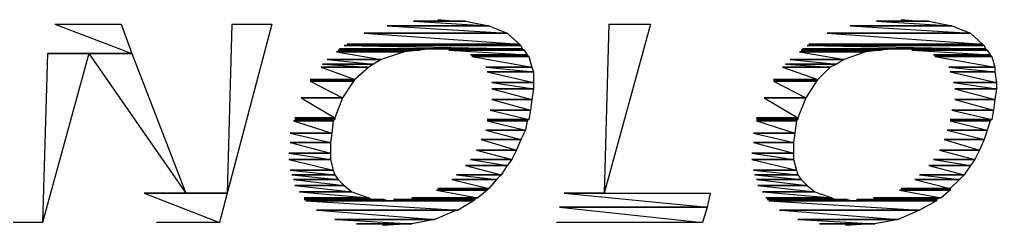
# Model space of a CAD drawing. Header units: millimetres. Extents: x 14 to 201, y 16 to 268.
# Drawn here: x 119.36 to 132.8, y 26.9 to 29.74 of the extents above; entities that cross this region are included whole.
import ezdxf

# ---------------------------------------------------------------- set-up
doc = ezdxf.new("R2010")
doc.units = ezdxf.units.MM
doc.layers.get('0').update_dxf_attribs({"linetype": 'CONTINUOUS'})

msp = doc.modelspace()

# ---------------------------------------------------------------- linework, layer by layer
at = {"color": 0}
for p, q in [((125.496, 29.7174), (124.777, 29.7174)), ((124.777, 29.7174), (125.815, 29.654)), ((124.777, 29.7174), (125.496, 29.7174)), ((125.37, 29.7174), (124.883, 29.7174)), ((124.883, 29.7174), (125.496, 29.7174)), ((124.883, 29.7174), (125.496, 29.7174)), ((125.116, 29.7394), (125.37, 29.7174)), ((125.496, 29.7174), (125.815, 29.654)), ((131.869, 29.7174), (131.149, 29.7174)), ((131.149, 29.7174), (132.185, 29.654)), ((131.149, 29.7174), (131.869, 29.7174)), ((131.742, 29.7174), (131.254, 29.7174)), ((131.254, 29.7174), (131.869, 29.7174)), ((131.254, 29.7174), (131.869, 29.7174)), ((131.487, 29.7394), (131.742, 29.7174)), ((131.869, 29.7174), (132.185, 29.654)), ((119.845, 29.6761), (120.904, 29.2737)), ((119.845, 29.6761), (120.756, 29.6761)), ((120.756, 29.6761), (120.904, 29.2737)), ((122.28, 29.6761), (122.217, 27.3472)), ((122.83, 29.6761), (122.217, 27.3472)), ((122.28, 29.6761), (122.83, 29.6761)), ((125.815, 29.654), (124.418, 29.654)), ((124.418, 29.654), (126.068, 29.5493)), ((124.418, 29.654), (125.815, 29.654)), ((125.815, 29.654), (126.068, 29.5493)), ((127.466, 29.6761), (127.403, 27.3472)), ((128.038, 29.6761), (127.403, 27.3472)), ((127.466, 29.6761), (128.038, 29.6761)), ((132.185, 29.654), (130.788, 29.654)), ((130.788, 29.654), (132.441, 29.5493)), ((130.788, 29.654), (132.185, 29.654)), ((132.185, 29.654), (132.441, 29.5493)), ((126.068, 29.5493), (124.101, 29.5493)), ((124.101, 29.5493), (126.238, 29.4004)), ((124.101, 29.5493), (126.068, 29.5493)), ((126.068, 29.5493), (126.238, 29.4004)), ((132.441, 29.5493), (130.471, 29.5493)), ((130.471, 29.5493), (132.608, 29.4004)), ((130.471, 29.5493), (132.441, 29.5493)), ((132.441, 29.5493), (132.608, 29.4004)), ((124.863, 29.3164), (123.741, 29.3164)), ((123.741, 29.3164), (124.65, 29.2943)), ((123.741, 29.3164), (124.863, 29.3164)), ((126.281, 29.3371), (123.762, 29.3371)), ((123.762, 29.3371), (124.863, 29.3164)), ((123.762, 29.3371), (125.01, 29.3371)), ((126.258, 29.3798), (123.825, 29.3798)), ((123.825, 29.3798), (126.281, 29.3371)), ((123.825, 29.3798), (126.258, 29.3798)), ((126.238, 29.4004), (123.868, 29.4004)), ((123.868, 29.4004), (126.258, 29.3798)), ((123.868, 29.4004), (126.238, 29.4004)), ((124.863, 29.3164), (124.65, 29.2943)), ((125.01, 29.3371), (124.863, 29.3164)), ((125.01, 29.3371), (126.301, 29.3164)), ((125.01, 29.3371), (126.281, 29.3371)), ((126.301, 29.3164), (125.264, 29.3164)), ((125.264, 29.3164), (126.344, 29.253)), ((125.264, 29.3164), (126.301, 29.3164)), ((126.238, 29.4004), (126.258, 29.3798)), ((126.258, 29.3798), (126.281, 29.3371)), ((126.281, 29.3371), (126.301, 29.3164)), ((126.301, 29.3164), (126.344, 29.253)), ((131.213, 29.3164), (130.112, 29.3164)), ((130.112, 29.3164), (131, 29.2943)), ((130.112, 29.3164), (131.213, 29.3164)), ((132.651, 29.3371), (130.132, 29.3371)), ((130.132, 29.3371), (131.213, 29.3164)), ((130.132, 29.3371), (131.382, 29.3371)), ((132.631, 29.3798), (130.196, 29.3798)), ((130.196, 29.3798), (132.651, 29.3371)), ((130.196, 29.3798), (132.631, 29.3798)), ((132.608, 29.4004), (130.218, 29.4004)), ((130.218, 29.4004), (132.631, 29.3798)), ((130.218, 29.4004), (132.608, 29.4004)), ((131.213, 29.3164), (131, 29.2943)), ((131.382, 29.3371), (131.213, 29.3164)), ((131.382, 29.3371), (132.672, 29.3164)), ((131.382, 29.3371), (132.651, 29.3371)), ((132.672, 29.3164), (131.636, 29.3164)), ((131.636, 29.3164), (132.715, 29.253)), ((131.636, 29.3164), (132.672, 29.3164)), ((132.608, 29.4004), (132.631, 29.3798)), ((132.631, 29.3798), (132.651, 29.3371)), ((132.651, 29.3371), (132.672, 29.3164)), ((132.672, 29.3164), (132.715, 29.253)), ((119.741, 29.2737), (119.676, 26.9448)), ((120.311, 29.2737), (119.676, 26.9448)), ((120.904, 29.2737), (119.741, 29.2737)), ((119.741, 29.2737), (120.311, 29.2737)), ((120.311, 29.2737), (121.645, 27.3472)), ((120.311, 29.2737), (120.904, 29.2737)), ((120.904, 29.2737), (121.645, 27.3472)), ((124.333, 29.1882), (123.592, 29.1882)), ((123.592, 29.1882), (124.228, 29.1248)), ((123.592, 29.1882), (124.333, 29.1882)), ((124.65, 29.2943), (123.719, 29.2943)), ((123.719, 29.2943), (124.333, 29.1882)), ((123.719, 29.2943), (124.65, 29.2943)), ((124.333, 29.1882), (124.228, 29.1248)), ((124.65, 29.2943), (124.333, 29.1882)), ((126.344, 29.253), (125.561, 29.253)), ((125.561, 29.253), (126.365, 29.231)), ((125.561, 29.253), (126.344, 29.253)), ((126.365, 29.231), (125.582, 29.231)), ((125.582, 29.231), (126.407, 29.0835)), ((125.582, 29.231), (126.365, 29.231)), ((126.344, 29.253), (126.365, 29.231)), ((126.365, 29.231), (126.407, 29.0835)), ((130.704, 29.1882), (129.963, 29.1882)), ((129.963, 29.1882), (130.598, 29.1248)), ((129.963, 29.1882), (130.704, 29.1882)), ((131, 29.2943), (130.091, 29.2943)), ((130.091, 29.2943), (130.704, 29.1882)), ((130.091, 29.2943), (131, 29.2943)), ((130.704, 29.1882), (130.598, 29.1248)), ((131, 29.2943), (130.704, 29.1882)), ((132.715, 29.253), (131.932, 29.253)), ((131.932, 29.253), (132.737, 29.231)), ((131.932, 29.253), (132.715, 29.253)), ((132.737, 29.231), (131.953, 29.231)), ((131.953, 29.231), (132.778, 29.0835)), ((131.953, 29.231), (132.737, 29.231)), ((132.715, 29.253), (132.737, 29.231)), ((132.737, 29.231), (132.778, 29.0835)), ((124.164, 29.0835), (123.508, 29.0835)), ((123.508, 29.0835), (123.974, 28.914)), ((123.508, 29.0835), (124.164, 29.0835)), ((124.228, 29.1248), (123.529, 29.1248)), ((123.529, 29.1248), (124.164, 29.0835)), ((123.529, 29.1248), (124.228, 29.1248)), ((124.164, 29.0835), (123.974, 28.914)), ((124.228, 29.1248), (124.164, 29.0835)), ((126.407, 29.0835), (125.772, 29.0835)), ((125.772, 29.0835), (126.428, 29.0201)), ((125.772, 29.0835), (126.407, 29.0835)), ((126.407, 29.0835), (126.428, 29.0201)), ((130.514, 29.0835), (129.858, 29.0835)), ((129.858, 29.0835), (130.344, 28.914)), ((129.858, 29.0835), (130.514, 29.0835)), ((130.598, 29.1248), (129.899, 29.1248)), ((129.899, 29.1248), (130.514, 29.0835)), ((129.899, 29.1248), (130.598, 29.1248)), ((130.514, 29.0835), (130.344, 28.914)), ((130.598, 29.1248), (130.514, 29.0835)), ((132.778, 29.0835), (132.143, 29.0835)), ((132.143, 29.0835), (132.778, 29.0201)), ((132.143, 29.0835), (132.778, 29.0835)), ((132.778, 29.0835), (132.778, 29.0201)), ((123.974, 28.914), (123.359, 28.914)), ((123.359, 28.914), (123.952, 28.8919)), ((123.359, 28.914), (123.974, 28.914)), ((123.974, 28.914), (123.952, 28.8919)), ((126.428, 29.0201), (125.793, 29.0201)), ((125.793, 29.0201), (126.428, 28.8713)), ((125.793, 29.0201), (126.428, 29.0201)), ((126.428, 29.0201), (126.428, 28.8713)), ((130.344, 28.914), (129.73, 28.914)), ((129.73, 28.914), (130.324, 28.8919)), ((129.73, 28.914), (130.344, 28.914)), ((130.344, 28.914), (130.324, 28.8919)), ((132.778, 29.0201), (132.165, 29.0201)), ((132.165, 29.0201), (132.8, 28.8713)), ((132.165, 29.0201), (132.778, 29.0201)), ((132.778, 29.0201), (132.8, 28.8713)), ((123.952, 28.8919), (123.359, 28.8919)), ((123.359, 28.8919), (123.804, 28.6591)), ((123.359, 28.8919), (123.952, 28.8919)), ((123.952, 28.8919), (123.804, 28.6591)), ((126.428, 28.8713), (125.858, 28.8713)), ((125.858, 28.8713), (126.428, 28.7872)), ((125.858, 28.8713), (126.428, 28.8713)), ((126.428, 28.7872), (125.858, 28.7872)), ((125.858, 28.7872), (126.407, 28.6384)), ((125.858, 28.7872), (126.428, 28.7872)), ((126.428, 28.7872), (126.407, 28.6384)), ((126.428, 28.8713), (126.428, 28.7872)), ((130.324, 28.8919), (129.73, 28.8919)), ((129.73, 28.8919), (130.175, 28.6591)), ((129.73, 28.8919), (130.324, 28.8919)), ((130.324, 28.8919), (130.175, 28.6591)), ((132.8, 28.8713), (132.208, 28.8713)), ((132.208, 28.8713), (132.8, 28.7872)), ((132.208, 28.8713), (132.8, 28.8713)), ((132.8, 28.7872), (132.228, 28.7872)), ((132.228, 28.7872), (132.778, 28.6384)), ((132.228, 28.7872), (132.8, 28.7872)), ((132.8, 28.7872), (132.778, 28.6384)), ((132.8, 28.8713), (132.8, 28.7872)), ((123.804, 28.6591), (123.232, 28.6591)), ((123.232, 28.6591), (123.698, 28.3848)), ((123.232, 28.6591), (123.804, 28.6591)), ((123.804, 28.6591), (123.698, 28.3848)), ((126.407, 28.6384), (125.858, 28.6384)), ((125.858, 28.6384), (126.387, 28.4909)), ((125.858, 28.6384), (126.407, 28.6384)), ((126.407, 28.6384), (126.387, 28.4909)), ((130.175, 28.6591), (129.603, 28.6591)), ((129.603, 28.6591), (130.069, 28.3848)), ((129.603, 28.6591), (130.175, 28.6591)), ((130.175, 28.6591), (130.069, 28.3848)), ((132.778, 28.6384), (132.228, 28.6384)), ((132.228, 28.6384), (132.757, 28.4909)), ((132.228, 28.6384), (132.778, 28.6384)), ((132.778, 28.6384), (132.757, 28.4909)), ((123.698, 28.3848), (123.147, 28.3848)), ((123.147, 28.3848), (123.698, 28.3628)), ((123.147, 28.3848), (123.698, 28.3848)), ((123.698, 28.3628), (123.147, 28.3628)), ((123.147, 28.3628), (123.676, 28.3421)), ((123.147, 28.3628), (123.698, 28.3628)), ((123.698, 28.3628), (123.676, 28.3421)), ((123.698, 28.3848), (123.698, 28.3628)), ((126.365, 28.3628), (125.793, 28.3628)), ((125.793, 28.3628), (126.344, 28.3421)), ((125.793, 28.3628), (126.365, 28.3628)), ((126.387, 28.4909), (125.835, 28.4909)), ((125.835, 28.4909), (126.365, 28.3628)), ((125.835, 28.4909), (126.387, 28.4909)), ((126.365, 28.3628), (126.344, 28.3421)), ((126.387, 28.4909), (126.365, 28.3628)), ((130.069, 28.3848), (129.497, 28.3848)), ((129.497, 28.3848), (130.069, 28.3628)), ((129.497, 28.3848), (130.069, 28.3848)), ((130.069, 28.3628), (129.497, 28.3628)), ((129.497, 28.3628), (130.048, 28.3421)), ((129.497, 28.3628), (130.069, 28.3628)), ((130.069, 28.3628), (130.048, 28.3421)), ((130.069, 28.3848), (130.069, 28.3628)), ((132.737, 28.3628), (132.165, 28.3628)), ((132.165, 28.3628), (132.715, 28.3421)), ((132.165, 28.3628), (132.737, 28.3628)), ((132.757, 28.4909), (132.185, 28.4909)), ((132.185, 28.4909), (132.737, 28.3628)), ((132.185, 28.4909), (132.757, 28.4909)), ((132.737, 28.3628), (132.715, 28.3421)), ((132.757, 28.4909), (132.737, 28.3628)), ((123.676, 28.3421), (123.126, 28.3421)), ((123.126, 28.3421), (123.656, 28.1726)), ((123.126, 28.3421), (123.676, 28.3421)), ((123.676, 28.3421), (123.656, 28.1726)), ((126.344, 28.3421), (125.793, 28.3421)), ((125.793, 28.3421), (126.322, 28.2153)), ((125.793, 28.3421), (126.344, 28.3421)), ((126.344, 28.3421), (126.322, 28.2153)), ((130.048, 28.3421), (129.497, 28.3421)), ((129.497, 28.3421), (130.026, 28.1726)), ((129.497, 28.3421), (130.048, 28.3421)), ((130.048, 28.3421), (130.026, 28.1726)), ((132.715, 28.3421), (132.165, 28.3421)), ((132.165, 28.3421), (132.672, 28.2153)), ((132.165, 28.3421), (132.715, 28.3421)), ((132.715, 28.3421), (132.672, 28.2153)), ((123.656, 28.1726), (123.083, 28.1726)), ((123.083, 28.1726), (123.635, 28.0458)), ((123.083, 28.1726), (123.656, 28.1726)), ((123.656, 28.1726), (123.635, 28.0458)), ((126.322, 28.2153), (125.772, 28.2153)), ((125.772, 28.2153), (126.258, 28.0886)), ((125.772, 28.2153), (126.322, 28.2153)), ((126.322, 28.2153), (126.258, 28.0886)), ((130.026, 28.1726), (129.456, 28.1726)), ((129.456, 28.1726), (130.006, 28.0458)), ((129.456, 28.1726), (130.026, 28.1726)), ((130.026, 28.1726), (130.006, 28.0458)), ((132.672, 28.2153), (132.122, 28.2153)), ((132.122, 28.2153), (132.631, 28.0886)), ((132.122, 28.2153), (132.672, 28.2153)), ((132.672, 28.2153), (132.631, 28.0886)), ((123.635, 28.0458), (123.083, 28.0458)), ((123.083, 28.0458), (123.635, 27.897)), ((123.083, 28.0458), (123.635, 28.0458)), ((123.635, 28.0458), (123.635, 27.897)), ((126.258, 28.0886), (125.709, 28.0886)), ((125.709, 28.0886), (126.195, 27.9397)), ((125.709, 28.0886), (126.258, 28.0886)), ((126.258, 28.0886), (126.195, 27.9397)), ((130.006, 28.0458), (129.456, 28.0458)), ((129.456, 28.0458), (130.006, 27.897)), ((129.456, 28.0458), (130.006, 28.0458)), ((130.006, 28.0458), (130.006, 27.897)), ((132.631, 28.0886), (132.079, 28.0886)), ((132.079, 28.0886), (132.567, 27.9397)), ((132.079, 28.0886), (132.631, 28.0886)), ((132.631, 28.0886), (132.567, 27.9397)), ((123.635, 27.897), (123.063, 27.897)), ((123.063, 27.897), (123.635, 27.8129)), ((123.063, 27.897), (123.635, 27.897)), ((123.635, 27.897), (123.635, 27.8129)), ((126.195, 27.9397), (125.645, 27.9397)), ((125.645, 27.9397), (126.132, 27.8129)), ((125.645, 27.9397), (126.195, 27.9397)), ((126.195, 27.9397), (126.132, 27.8129)), ((130.006, 27.897), (129.433, 27.897)), ((129.433, 27.897), (130.006, 27.8129)), ((129.433, 27.897), (130.006, 27.897)), ((130.006, 27.897), (130.006, 27.8129)), ((132.567, 27.9397), (132.016, 27.9397)), ((132.016, 27.9397), (132.504, 27.8129)), ((132.016, 27.9397), (132.567, 27.9397)), ((132.567, 27.9397), (132.504, 27.8129)), ((123.635, 27.8129), (123.063, 27.8129)), ((123.063, 27.8129), (123.676, 27.6655)), ((123.063, 27.8129), (123.635, 27.8129)), ((123.635, 27.8129), (123.676, 27.6655)), ((126.068, 27.7289), (125.496, 27.7289)), ((125.496, 27.7289), (125.984, 27.6007)), ((125.496, 27.7289), (126.068, 27.7289)), ((126.132, 27.8129), (125.561, 27.8129)), ((125.561, 27.8129), (126.068, 27.7289)), ((125.561, 27.8129), (126.132, 27.8129)), ((126.068, 27.7289), (125.984, 27.6007)), ((126.132, 27.8129), (126.068, 27.7289)), ((130.006, 27.8129), (129.433, 27.8129)), ((129.433, 27.8129), (130.048, 27.6655)), ((129.433, 27.8129), (130.006, 27.8129)), ((130.006, 27.8129), (130.048, 27.6655)), ((132.441, 27.7289), (131.869, 27.7289)), ((131.869, 27.7289), (132.355, 27.6007)), ((131.869, 27.7289), (132.441, 27.7289)), ((132.504, 27.8129), (131.932, 27.8129)), ((131.932, 27.8129), (132.441, 27.7289)), ((131.932, 27.8129), (132.504, 27.8129)), ((132.441, 27.7289), (132.355, 27.6007)), ((132.504, 27.8129), (132.441, 27.7289)), ((123.676, 27.6655), (123.083, 27.6655)), ((123.083, 27.6655), (123.698, 27.6007)), ((123.083, 27.6655), (123.676, 27.6655)), ((123.698, 27.6007), (123.106, 27.6007)), ((123.106, 27.6007), (123.741, 27.5373)), ((123.106, 27.6007), (123.698, 27.6007)), ((123.676, 27.6655), (123.698, 27.6007)), ((123.698, 27.6007), (123.741, 27.5373)), ((125.984, 27.6007), (125.37, 27.6007)), ((125.37, 27.6007), (125.921, 27.5373)), ((125.37, 27.6007), (125.984, 27.6007)), ((125.984, 27.6007), (125.921, 27.5373)), ((130.048, 27.6655), (129.456, 27.6655)), ((129.456, 27.6655), (130.069, 27.6007)), ((129.456, 27.6655), (130.048, 27.6655)), ((130.069, 27.6007), (129.476, 27.6007)), ((129.476, 27.6007), (130.112, 27.5373)), ((129.476, 27.6007), (130.069, 27.6007)), ((130.048, 27.6655), (130.069, 27.6007)), ((130.069, 27.6007), (130.112, 27.5373)), ((132.355, 27.6007), (131.742, 27.6007)), ((131.742, 27.6007), (132.292, 27.5373)), ((131.742, 27.6007), (132.355, 27.6007)), ((132.355, 27.6007), (132.292, 27.5373)), ((123.741, 27.5373), (123.126, 27.5373)), ((123.126, 27.5373), (123.825, 27.4533)), ((123.126, 27.5373), (123.741, 27.5373)), ((123.825, 27.4533), (123.147, 27.4533)), ((123.147, 27.4533), (123.931, 27.3678)), ((123.147, 27.4533), (123.825, 27.4533)), ((123.741, 27.5373), (123.825, 27.4533)), ((123.825, 27.4533), (123.931, 27.3678)), ((125.921, 27.5373), (125.306, 27.5373)), ((125.306, 27.5373), (125.815, 27.4106)), ((125.306, 27.5373), (125.921, 27.5373)), ((125.921, 27.5373), (125.815, 27.4106)), ((130.112, 27.5373), (129.497, 27.5373)), ((129.497, 27.5373), (130.196, 27.4533)), ((129.497, 27.5373), (130.112, 27.5373)), ((130.196, 27.4533), (129.519, 27.4533)), ((129.519, 27.4533), (130.302, 27.3678)), ((129.519, 27.4533), (130.196, 27.4533)), ((130.112, 27.5373), (130.196, 27.4533)), ((130.196, 27.4533), (130.302, 27.3678)), ((132.292, 27.5373), (131.679, 27.5373)), ((131.679, 27.5373), (132.165, 27.4106)), ((131.679, 27.5373), (132.292, 27.5373)), ((132.292, 27.5373), (132.165, 27.4106)), ((121.645, 27.3472), (121.073, 27.3472)), ((121.073, 27.3472), (122.111, 26.9448)), ((121.073, 27.3472), (122.217, 27.3472)), ((122.217, 27.3472), (121.645, 27.3472)), ((122.217, 27.3472), (122.111, 26.9448)), ((123.931, 27.3678), (123.212, 27.3678)), ((123.212, 27.3678), (124.164, 27.2838)), ((123.212, 27.3678), (123.931, 27.3678)), ((123.931, 27.3678), (124.164, 27.2838)), ((125.793, 27.3899), (125.096, 27.3899)), ((125.096, 27.3899), (125.666, 27.2838)), ((125.096, 27.3899), (125.793, 27.3899)), ((125.815, 27.4106), (125.116, 27.4106)), ((125.116, 27.4106), (125.793, 27.3899)), ((125.116, 27.4106), (125.815, 27.4106)), ((125.793, 27.3899), (125.666, 27.2838)), ((125.815, 27.4106), (125.793, 27.3899)), ((127.403, 27.3472), (126.851, 27.3472)), ((126.851, 27.3472), (128.82, 27.157)), ((126.851, 27.3472), (128.863, 27.3472)), ((128.863, 27.3472), (128.82, 27.157)), ((130.302, 27.3678), (129.582, 27.3678)), ((129.582, 27.3678), (130.535, 27.2838)), ((129.582, 27.3678), (130.302, 27.3678)), ((130.302, 27.3678), (130.535, 27.2838)), ((132.165, 27.3899), (131.466, 27.3899)), ((131.466, 27.3899), (132.038, 27.2838)), ((131.466, 27.3899), (132.165, 27.3899)), ((132.165, 27.4106), (131.487, 27.4106)), ((131.487, 27.4106), (132.165, 27.3899)), ((131.487, 27.4106), (132.165, 27.4106)), ((132.165, 27.3899), (132.038, 27.2838)), ((132.165, 27.4106), (132.165, 27.3899)), ((124.164, 27.2838), (123.275, 27.2838)), ((123.275, 27.2838), (124.205, 27.2631)), ((123.275, 27.2838), (124.164, 27.2838)), ((124.205, 27.2631), (123.275, 27.2631)), ((123.275, 27.2631), (124.375, 27.2631)), ((123.275, 27.2631), (124.375, 27.2631)), ((124.375, 27.2631), (123.296, 27.2631)), ((123.296, 27.2631), (124.438, 27.2411)), ((123.296, 27.2631), (124.375, 27.2631)), ((124.438, 27.2411), (123.296, 27.2411)), ((123.296, 27.2411), (125.392, 27.1143)), ((123.296, 27.2411), (125.603, 27.2411)), ((124.164, 27.2838), (124.205, 27.2631)), ((124.375, 27.2631), (124.438, 27.2411)), ((125.603, 27.2411), (124.438, 27.2411)), ((125.625, 27.2631), (124.503, 27.2631)), ((124.503, 27.2631), (125.603, 27.2411)), ((124.503, 27.2631), (125.625, 27.2631)), ((125.645, 27.2838), (124.757, 27.2838)), ((124.757, 27.2838), (125.625, 27.2631)), ((124.757, 27.2838), (125.645, 27.2838)), ((125.666, 27.2838), (124.799, 27.2838)), ((124.799, 27.2838), (125.645, 27.2838)), ((124.799, 27.2838), (125.666, 27.2838)), ((125.603, 27.2411), (125.392, 27.1143)), ((125.625, 27.2631), (125.603, 27.2411)), ((125.645, 27.2838), (125.625, 27.2631)), ((125.666, 27.2838), (125.645, 27.2838)), ((128.82, 27.157), (126.788, 27.157)), ((126.788, 27.157), (128.757, 26.9448)), ((126.788, 27.157), (128.82, 27.157)), ((128.82, 27.157), (128.757, 26.9448)), ((130.535, 27.2838), (129.625, 27.2838)), ((129.625, 27.2838), (130.578, 27.2631)), ((129.625, 27.2838), (130.535, 27.2838)), ((130.578, 27.2631), (129.646, 27.2631)), ((129.646, 27.2631), (130.747, 27.2631)), ((129.646, 27.2631), (130.747, 27.2631)), ((130.747, 27.2631), (129.667, 27.2631)), ((129.667, 27.2631), (130.81, 27.2411)), ((129.667, 27.2631), (130.747, 27.2631)), ((130.81, 27.2411), (129.667, 27.2411)), ((129.667, 27.2411), (131.742, 27.1143)), ((129.667, 27.2411), (131.975, 27.2411)), ((130.535, 27.2838), (130.578, 27.2631)), ((130.747, 27.2631), (130.81, 27.2411)), ((131.975, 27.2411), (130.81, 27.2411)), ((131.975, 27.2631), (130.874, 27.2631)), ((130.874, 27.2631), (131.975, 27.2411)), ((130.874, 27.2631), (131.975, 27.2631)), ((132.016, 27.2838), (131.107, 27.2838)), ((131.107, 27.2838), (131.975, 27.2631)), ((131.107, 27.2838), (132.016, 27.2838)), ((132.038, 27.2838), (131.17, 27.2838)), ((131.17, 27.2838), (132.016, 27.2838)), ((131.17, 27.2838), (132.038, 27.2838)), ((131.975, 27.2411), (131.742, 27.1143)), ((132.016, 27.2838), (131.975, 27.2631)), ((131.975, 27.2631), (131.975, 27.2411)), ((132.038, 27.2838), (132.016, 27.2838)), ((125.392, 27.1143), (123.445, 27.1143)), ((123.445, 27.1143), (125.37, 27.1143)), ((123.445, 27.1143), (125.392, 27.1143)), ((125.37, 27.1143), (123.465, 27.1143)), ((123.465, 27.1143), (125.073, 26.9875)), ((123.465, 27.1143), (125.37, 27.1143)), ((125.37, 27.1143), (125.073, 26.9875)), ((125.392, 27.1143), (125.37, 27.1143)), ((131.742, 27.1143), (129.815, 27.1143)), ((129.815, 27.1143), (131.742, 27.1143)), ((129.815, 27.1143), (131.742, 27.1143)), ((131.742, 27.1143), (129.836, 27.1143)), ((129.836, 27.1143), (131.446, 26.9875)), ((129.836, 27.1143), (131.742, 27.1143)), ((131.742, 27.1143), (131.446, 26.9875)), ((119.676, 26.9448), (119.126, 26.9448)), ((122.111, 26.9448), (121.243, 26.9448)), ((125.073, 26.9875), (123.698, 26.9875)), ((123.698, 26.9875), (125.073, 26.9875)), ((123.698, 26.9875), (125.073, 26.9875)), ((125.073, 26.9875), (123.719, 26.9875)), ((123.719, 26.9875), (124.757, 26.9241)), ((123.719, 26.9875), (125.073, 26.9875)), ((124.757, 26.9241), (123.994, 26.9241)), ((123.994, 26.9241), (124.734, 26.9241)), ((123.994, 26.9241), (124.757, 26.9241)), ((124.079, 26.9241), (124.734, 26.9241)), ((124.734, 26.9241), (124.079, 26.9241)), ((124.734, 26.9241), (124.354, 26.9034)), ((124.757, 26.9241), (124.734, 26.9241)), ((125.073, 26.9875), (124.757, 26.9241)), ((128.757, 26.9448), (126.746, 26.9448)), ((131.446, 26.9875), (130.069, 26.9875)), ((130.069, 26.9875), (131.446, 26.9875)), ((130.069, 26.9875), (131.446, 26.9875)), ((131.446, 26.9875), (130.091, 26.9875)), ((130.091, 26.9875), (131.127, 26.9241)), ((130.091, 26.9875), (131.446, 26.9875)), ((131.127, 26.9241), (130.365, 26.9241)), ((130.365, 26.9241), (131.084, 26.9241)), ((130.365, 26.9241), (131.127, 26.9241)), ((130.451, 26.9241), (131.084, 26.9241)), ((131.084, 26.9241), (130.451, 26.9241)), ((131.084, 26.9241), (130.725, 26.9034)), ((131.127, 26.9241), (131.084, 26.9241)), ((131.446, 26.9875), (131.127, 26.9241))]:
    msp.add_line(p, q, dxfattribs=at)

doc.saveas('drawing.dxf')
